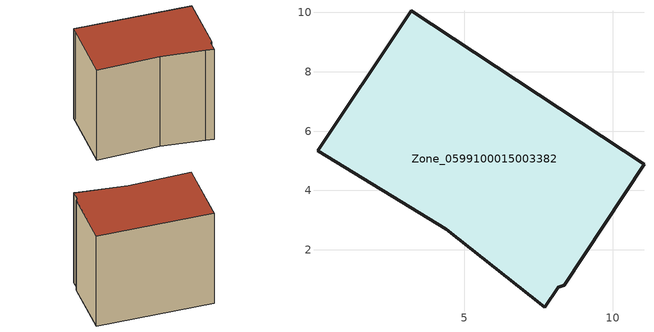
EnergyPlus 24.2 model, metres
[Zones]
Zone_0599100015003382
 floor ground (C_G): 3.02,9.76 3.21,10.04 11.06,4.89 8.37,0.81 8.18,0.74 7.72,0.08 7.22,0.46 4.41,2.7 0.06,5.34 z0.7
 wall outside (C_F): 8.18,0.74 8.37,0.81 11.06,4.89 3.21,10.04 3.02,9.76 0.06,5.34 4.41,2.7 7.22,0.46 7.72,0.08 8.18,0.74 z0.7:9.08
 roof outside (C_R): 3.21,10.04 3.02,9.76 0.06,5.34 4.41,2.7 7.22,0.46 7.72,0.08 8.18,0.74 8.37,0.81 11.06,4.89 z9.08
[BUILDING]
Pand.0599100015003382: North Axis=0; Terrain=City; Loads Convergence Tolerance Value=0.04; Temperature Convergence Tolerance Value=0.4; Solar Distribution=FullExterior; Maximum Number of Warmup Days=25; Minimum Number of Warmup Days=1
[Site:Location]
Rotterdam.The.Hague.AP_ZH_NLD Design_Conditions: Latitude=51.96; Longitude=4.45; Time Zone=1; Elevation=-4.5
[SITE:GROUNDTEMPERATURE:BUILDINGSURFACE]
18, 18, 18, 18, 18, 18, 18, 18, 18, 18, 18, 18
[MATERIAL] Thermal Absorptance=0.9; Solar Absorptance=0.7; Visible Absorptance=0.7
Name | Roughness | Thickness | Conductivity | Density | Specific Heat
G.TC.1975-1991 | MediumSmooth | 0.15 | 0.288461 | 540 | 1210
F.TC.1975-1991 | Rough | 0.3 | 0.230769 | 1920 | 840
R.TC.1975-1991 | MediumRough | 0.2 | 0.153846 | 1500 | 1000
[CONSTRUCTION]
C_G: G.TC.1975-1991
C_F: F.TC.1975-1991
C_R: R.TC.1975-1991
[ZONE]
Zone_0599100015003382: Type=1; Multiplier=1; Ceiling Height=Autocalculate; Volume=Autocalculate; Floor Area=autocalculate; Part of Total Floor Area=Yes
[ZONEINFILTRATION:DESIGNFLOWRATE]
Infil_Zone_0599100015003382: Zone or ZoneList or Space or SpaceList=Zone_0599100015003382; Schedule=AlwaysOn; Design Flow Rate Calculation Method=Flow/Area; Flow Rate per Floor Area=0.003; Constant Term Coefficient=1; Temperature Term Coefficient=0; Velocity Term Coefficient=0; Velocity Squared Term Coefficient=0
[HVACTEMPLATE:ZONE:IDEALLOADSAIRSYSTEM]
Zone_0599100015003382: Maximum Heating Supply Air Temperature=50; Minimum Cooling Supply Air Temperature=13; Maximum Heating Supply Air Humidity Ratio=0.0156; Minimum Cooling Supply Air Humidity Ratio=0.0077; Heating Limit=NoLimit; Cooling Limit=NoLimit; Dehumidification Control Type=ConstantSensibleHeatRatio; Cooling Sensible Heat Ratio=0.7; Dehumidification Setpoint=60; Humidification Control Type=None; Humidification Setpoint=30; Outdoor Air Method=None; Outdoor Air Flow Rate per Person=0.00944; Outdoor Air Flow Rate per Zone Floor Area=0; Outdoor Air Flow Rate per Zone=0; Demand Controlled Ventilation Type=None; Outdoor Air Economizer Type=NoEconomizer; Heat Recovery Type=None; Sensible Heat Recovery Effectiveness=0.7; Latent Heat Recovery Effectiveness=0.65
[ZONECONTROL:THERMOSTAT]
ThermostatControl_Zone_0599100015003382: Zone or ZoneList=Zone_0599100015003382; Control Type Schedule=DualSetpointControlType; Control 1=Thermostat_Zone_0599100015003382; Temperature Difference Between Cutout And Setpoint=0
[THERMOSTATSETPOINT:DUALSETPOINT]
Thermostat_Zone_0599100015003382: Heating Setpoint Temperature Schedule=HeatingSetpoint_Zone_0599100015003382; Cooling Setpoint Temperature Schedule=CoolingSetpoint_Zone_0599100015003382
[SCHEDULE:COMPACT]
HeatingSetpoint_Zone_0599100015003382: Through: 12/31, For: AllDays, Until: 24:00, 21
CoolingSetpoint_Zone_0599100015003382: Through: 12/31, For: AllDays, Until: 24:00, 24
DualSetpointControlType: Through: 12/31, For: AllDays, Until: 24:00, 4
AlwaysOn: Through: 12/31, For: AllDays, Until: 24:00, 1
